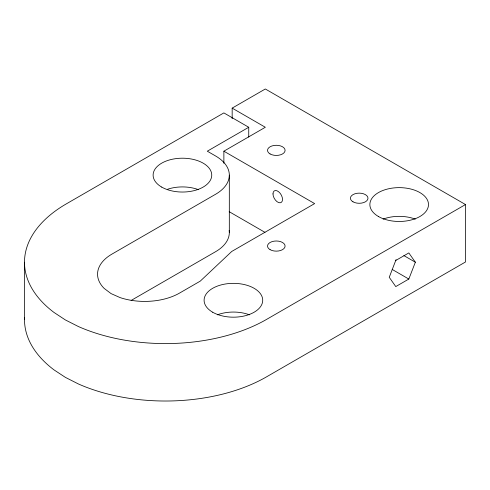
<?xml version="1.0" encoding="UTF-8"?>
<svg xmlns="http://www.w3.org/2000/svg" width="490" height="490" viewBox="0 0 490 490"><rect width="100%" height="100%" fill="white"/><g stroke="black" fill="none" stroke-linecap="round" stroke-linejoin="round"><path stroke-width="0.73" d="M396.055 259.657L389.244 277.297L395.767 286.583L408.825 279.043L415.355 262.217L408.825 252.932L395.767 260.472M232.168 118.703L232.168 108.125L265.323 88.984L465.5 204.55L465.5 261.979L266.566 376.835A143.013 82.565 0 0 1 78.382 383.958L65.421 377.392L54.053 369.913A143.013 82.565 0 0 1 24.549 317.489M248.742 137.09L248.742 127.265L207.301 151.196L215.588 155.979A46.887 27.073 0 0 1 215.588 194.267L111.977 254.083A49.233 28.426 0 0 0 104.15 288.396L111.077 293.608L120.099 297.602A49.233 28.426 0 0 0 179.53 293.087L200.257 281.125L231.752 251.45L314.641 203.595L223.875 151.196L223.875 163.286M223.875 151.196L265.323 127.265L232.168 108.125M131.118 300.462L215.588 251.695A46.887 27.073 0 0 0 229.179 230.423M465.5 204.55L266.566 319.407A143.013 82.565 0 0 1 78.382 326.53L65.421 319.964L54.053 312.485A143.013 82.565 0 0 1 66.389 203.834L223.875 112.908L248.742 127.265M403.876 255.596L415.355 262.217M392.245 269.476L408.825 279.043M229.179 211.68L264.955 232.34M229.32 175.12L229.32 232.548M24.5 262.217L24.5 319.645M167.782 189.183A29.308 16.917 0 0 1 198.53 189.697M217.315 314.837A29.308 16.917 0 0 1 249.508 314.837M383.094 219.128A29.308 16.917 0 0 1 415.287 219.128M161.712 187.088A29.308 16.917 0 0 0 210.743 179.499A29.308 16.917 0 0 0 174.85 158.778A29.308 16.917 0 0 0 161.712 187.088M352.978 201.8A8.789 5.078 0 0 0 367.684 199.528A8.789 5.078 0 0 0 356.916 193.311A8.789 5.078 0 0 0 352.978 201.8M212.685 312.228A29.308 16.917 0 0 0 261.715 304.645A29.308 16.917 0 0 0 225.823 283.924A29.308 16.917 0 0 0 212.685 312.228M270.088 153.946A8.789 5.078 0 0 0 284.794 151.673A8.789 5.078 0 0 0 274.026 145.457A8.789 5.078 0 0 0 270.088 153.946M378.464 216.519A29.308 16.917 0 0 0 427.494 208.93A29.308 16.917 0 0 0 391.602 188.209A29.308 16.917 0 0 0 378.464 216.519M272.991 193.905A6.738 3.889 60 0 0 280.139 202.799A6.738 3.889 60 0 0 280.139 193.268A6.738 3.889 60 0 0 272.991 193.905M270.088 249.655A8.789 5.078 0 0 0 284.794 247.383A8.789 5.078 0 0 0 274.026 241.166A8.789 5.078 0 0 0 270.088 249.655"/></g></svg>
